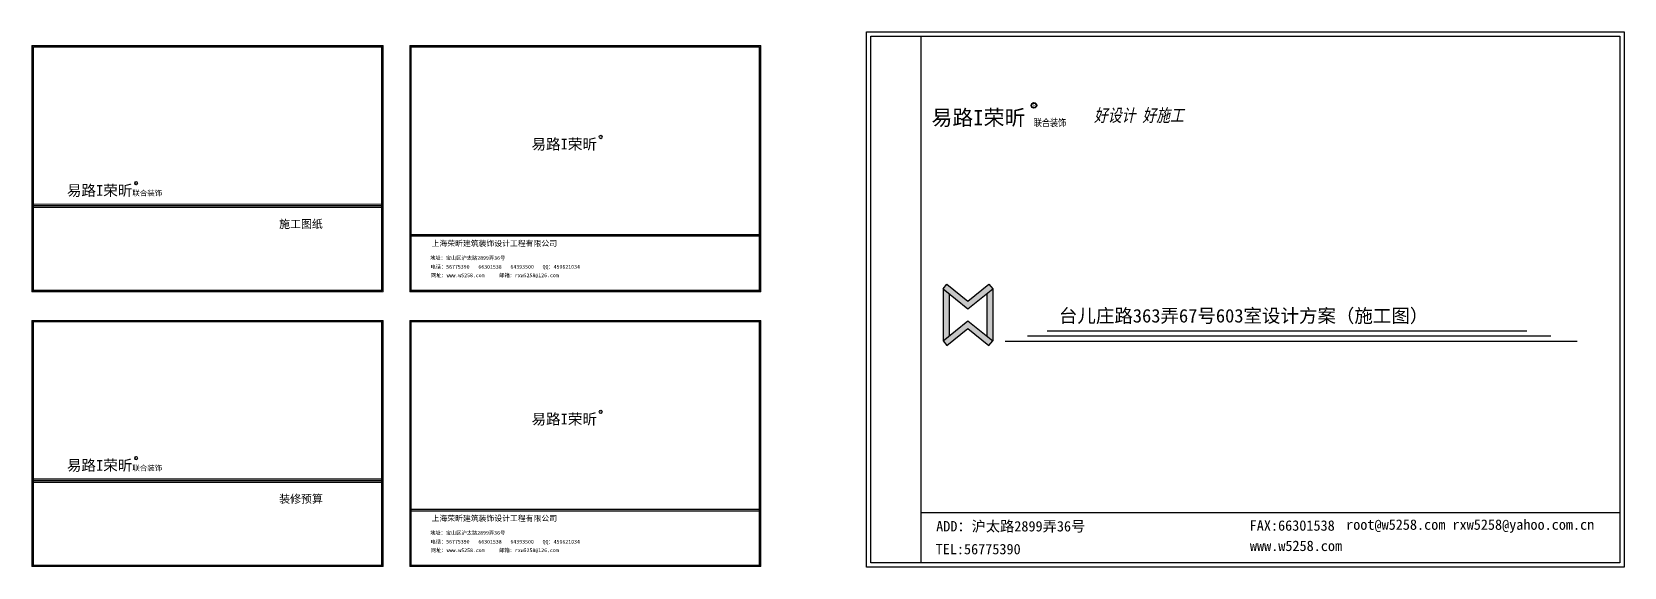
# Model space of a CAD drawing. Header units: millimetres. Extents: x -58733 to 427521, y -235734 to 553534.
# Drawn here: x -58733 to 968, y -216396 to -196307 of the extents above; entities that cross this region are included whole.
import ezdxf

# ---------------------------------------------------------------- set-up
doc = ezdxf.new("R2010")
doc.units = ezdxf.units.MM
doc.layers.add('图框', color=251, linetype='Continuous')
doc.layers.add('目录文字', color=8, linetype='Continuous')
doc.styles.add('-仿宋_GB2312', font='simsun.ttc', dxfattribs={"width": 0.8})
doc.styles.get("Standard").update_dxf_attribs({"font": 'simsun.ttc'})
doc.styles.add('YQ_DIM', font='SUPEROS.SHX', dxfattribs={"width": 0.8, "bigfont": 'HZDX.SHX'})
doc.styles.add('黑体', font='simhei.ttf')

msp = doc.modelspace()

# ---------------------------------------------------------------- hatches: boundary and pattern name
at = {"lineweight": 13}
h = msp.add_hatch(color=7, dxfattribs=at)
h.paths.add_polyline_path([(-37470.5, -200251.4, 1), (-37339.8, -200251.4, 1)])
h.paths.add_polyline_path([(-37347.7, -200251.4, -1), (-37462.6, -200251.4, -1)], flags=16)
h.paths.add_polyline_path([(-37460.2, -200176.8), (-37348.9, -200176.8), (-37348.9, -200326.8), (-37460.2, -200326.8)], flags=9)
h = msp.add_hatch(color=7, dxfattribs=at)
h.paths.add_polyline_path([(-37470.5, -200251.4, 1), (-37339.8, -200251.4, 1)])
h.paths.add_polyline_path([(-37347.7, -200251.4, -1), (-37462.6, -200251.4, -1)], flags=16)
h = msp.add_hatch(color=7, dxfattribs=at)
h.paths.add_polyline_path([(-54890.3, -201988, 1), (-54759.7, -201988, 1)])
h.paths.add_polyline_path([(-54767.6, -201988, -1), (-54882.5, -201988, -1)], flags=16)
h.paths.add_polyline_path([(-54880.1, -201913.4), (-54768.8, -201913.4), (-54768.8, -202063.4), (-54880.1, -202063.4)], flags=9)
h = msp.add_hatch(color=7, dxfattribs=at)
h.paths.add_polyline_path([(-54890.3, -201988, 1), (-54759.7, -201988, 1)])
h.paths.add_polyline_path([(-54767.6, -201988, -1), (-54882.5, -201988, -1)], flags=16)
h = msp.add_hatch(color=8)
h.paths.add_polyline_path([(-23635.8, -206705.8), (-22706.8, -205949.3), (-22846.9, -205777.2), (-23635.8, -206419.6), (-24424.6, -205777.2), (-24564.7, -205949.3)])
h.paths.add_polyline_path([(-23635.8, -207435.7), (-22846.9, -208078.1), (-22706.8, -207906.1), (-23635.8, -207149.6), (-24564.7, -207906.1), (-24424.6, -208078.1)])
h = msp.add_hatch(color=8)
h.paths.add_polyline_path([(-24342.8, -206130), (-24564.7, -205949.3), (-24564.7, -207906.1), (-24342.8, -207725.4)])
h.paths.add_polyline_path([(-22706.8, -205949.3), (-22928.7, -206130), (-22928.7, -207725.4), (-22706.8, -207906.1)])
h = msp.add_hatch(color=7, dxfattribs=at)
h.paths.add_polyline_path([(-37470.5, -210566.9, 1), (-37339.8, -210566.9, 1)])
h.paths.add_polyline_path([(-37347.7, -210566.9, -1), (-37462.6, -210566.9, -1)], flags=16)
h.paths.add_polyline_path([(-37460.2, -210492.4), (-37348.9, -210492.4), (-37348.9, -210642.4), (-37460.2, -210642.4)], flags=9)
h = msp.add_hatch(color=7, dxfattribs=at)
h.paths.add_polyline_path([(-37470.5, -210566.9, 1), (-37339.8, -210566.9, 1)])
h.paths.add_polyline_path([(-37347.7, -210566.9, -1), (-37462.6, -210566.9, -1)], flags=16)
h = msp.add_hatch(color=7, dxfattribs=at)
h.paths.add_polyline_path([(-54890.3, -212303.6, 1), (-54759.7, -212303.6, 1)])
h.paths.add_polyline_path([(-54767.6, -212303.6, -1), (-54882.5, -212303.6, -1)], flags=16)
h.paths.add_polyline_path([(-54880.1, -212229), (-54768.8, -212229), (-54768.8, -212379), (-54880.1, -212379)], flags=9)
h = msp.add_hatch(color=7, dxfattribs=at)
h.paths.add_polyline_path([(-54890.3, -212303.6, 1), (-54759.7, -212303.6, 1)])
h.paths.add_polyline_path([(-54767.6, -212303.6, -1), (-54882.5, -212303.6, -1)], flags=16)
at = {"layer": '目录文字'}
h = msp.add_hatch(color=8, dxfattribs=at)
edge = h.paths.add_edge_path()
edge.add_ellipse((-21160.2, -199067.7), major_axis=(-0.8, 102.7), ratio=1, start_angle=89.55701, end_angle=269.55701)
edge.add_ellipse((-21160.2, -199067.7), major_axis=(-0.6, 102.7), ratio=1, start_angle=269.662637, end_angle=449.662637)
edge = h.paths.add_edge_path(flags=16)
edge.add_ellipse((-21160.2, -199067.7), major_axis=(0, 87), ratio=1, start_angle=90.032088, end_angle=270.032088, ccw=False)
edge.add_ellipse((-21160.2, -199067.7), major_axis=(0.2, 87), ratio=1, start_angle=-89.889827, end_angle=90.110173, ccw=False)
h.paths.add_polyline_path([(-21233.4, -198948.9), (-21078.1, -198948.9), (-21078.1, -199184.2), (-21233.4, -199184.2)], flags=9)
h = msp.add_hatch(color=8, dxfattribs=at)
edge = h.paths.add_edge_path()
edge.add_ellipse((-21160.2, -199067.7), major_axis=(-0.6, 102.7), ratio=1, start_angle=269.690676, end_angle=449.690676)
edge.add_ellipse((-21160.2, -199067.7), major_axis=(-0.8, 102.7), ratio=1, start_angle=89.55701, end_angle=269.55701)
edge = h.paths.add_edge_path(flags=16)
edge.add_ellipse((-21160.2, -199067.7), major_axis=(0, 87), ratio=1, start_angle=269.967912, end_angle=449.967912)
edge.add_ellipse((-21160.2, -199067.7), major_axis=(-0.2, 87), ratio=1, start_angle=89.889827, end_angle=269.889827)

# ---------------------------------------------------------------- linework, layer by layer
at = {"color": 7, "lineweight": 20}
for p, q in [((-58733.4, -202770.1), (-45565.5, -202770.1)), ((-58733.4, -202775.1), (-45565.5, -202775.1)), ((-58733.4, -202780.1), (-45565.5, -202780.1)), ((-58733.4, -202830.1), (-45565.5, -202830.1)), ((-58733.4, -202835.1), (-45565.5, -202835.1)), ((-58733.4, -202840.1), (-45565.5, -202840.1)), ((-58733.4, -202890.1), (-45565.5, -202890.1)), ((-58733.4, -202895.1), (-45565.5, -202895.1)), ((-58733.4, -202900.1), (-45565.5, -202900.1)), ((-44566.4, -203908.6), (-31398.4, -203908.6)), ((-44566.4, -203913.6), (-31398.4, -203913.6)), ((-44566.4, -203918.6), (-31398.4, -203918.6)), ((-44566.4, -203968.6), (-31398.4, -203968.6)), ((-44566.4, -203973.6), (-31398.4, -203973.6)), ((-44566.4, -203978.6), (-31398.4, -203978.6)), ((-58733.4, -213085.6), (-45565.5, -213085.6)), ((-58733.4, -213090.6), (-45565.5, -213090.6)), ((-58733.4, -213095.6), (-45565.5, -213095.6)), ((-58733.4, -213145.6), (-45565.5, -213145.6)), ((-58733.4, -213150.6), (-45565.5, -213150.6)), ((-58733.4, -213155.6), (-45565.5, -213155.6)), ((-58733.4, -213205.6), (-45565.5, -213205.6)), ((-58733.4, -213210.6), (-45565.5, -213210.6)), ((-58733.4, -213215.6), (-45565.5, -213215.6)), ((-44566.4, -214224.2), (-31398.4, -214224.2)), ((-44566.4, -214229.2), (-31398.4, -214229.2)), ((-44566.4, -214234.2), (-31398.4, -214234.2)), ((-44566.4, -214284.2), (-31398.4, -214284.2)), ((-44566.4, -214289.2), (-31398.4, -214289.2)), ((-44566.4, -214294.2), (-31398.4, -214294.2))]:
    msp.add_line(p, q, dxfattribs=at)
at = {"color": 8}
for p, q in [((-24564.7, -205949.3), (-24424.6, -205777.2)), ((-24564.7, -205949.3), (-24564.7, -207906.1)), ((-24564.7, -205949.3), (-23635.8, -206705.8)), ((-24424.6, -205777.2), (-23635.8, -206419.6)), ((-23635.8, -206419.6), (-22846.9, -205777.2)), ((-23635.8, -206705.8), (-22706.8, -205949.3)), ((-22846.9, -205777.2), (-22706.8, -205949.3)), ((-22706.8, -205949.3), (-22706.8, -207906.1)), ((-24342.8, -206130), (-24342.8, -207725.4)), ((-22928.7, -206130), (-22928.7, -207725.4)), ((-24564.7, -207906.1), (-23635.8, -207149.6)), ((-23635.8, -207149.6), (-22706.8, -207906.1)), ((-24424.6, -208078.1), (-23635.8, -207435.7)), ((-23635.8, -207435.7), (-22846.9, -208078.1)), ((-21403.4, -207719), (-1785.3, -207719)), ((-20662.6, -207529), (-2681.3, -207529)), ((-24564.7, -207906.1), (-24424.6, -208078.1)), ((-22846.9, -208078.1), (-22706.8, -207906.1)), ((-22239.9, -207909), (-793.6, -207909))]:
    msp.add_line(p, q, dxfattribs=at)
at = {"color": 0, "lineweight": 13}
for points in [[(-58733.4, -196817.8), (-58733.4, -206059.5), (-45565.5, -206059.5), (-45565.5, -196817.8)], [(-58703.4, -196847.8), (-58703.4, -206029.5), (-45595.5, -206029.5), (-45595.5, -196847.8)], [(-58673.4, -196877.8), (-58673.4, -205999.5), (-45625.5, -205999.5), (-45625.5, -196877.8)], [(-44566.4, -196817.8), (-44566.4, -206059.5), (-31398.4, -206059.5), (-31398.4, -196817.8)], [(-44536.4, -196847.8), (-44536.4, -206029.5), (-31428.4, -206029.5), (-31428.4, -196847.8)], [(-44506.4, -196877.8), (-44506.4, -205999.5), (-31458.4, -205999.5), (-31458.4, -196877.8)], [(-58733.4, -207133.4), (-58733.4, -216375.1), (-45565.5, -216375.1), (-45565.5, -207133.4)], [(-58703.4, -207163.4), (-58703.4, -216345.1), (-45595.5, -216345.1), (-45595.5, -207163.4)], [(-44566.4, -207133.4), (-44566.4, -216375.1), (-31398.4, -216375.1), (-31398.4, -207133.4)], [(-44536.4, -207163.4), (-44536.4, -216345.1), (-31428.4, -216345.1), (-31428.4, -207163.4)], [(-58673.4, -207193.4), (-58673.4, -216315.1), (-45625.5, -216315.1), (-45625.5, -207193.4)], [(-44506.4, -207193.4), (-44506.4, -216315.1), (-31458.4, -216315.1), (-31458.4, -207193.4)]]:
    msp.add_lwpolyline(points, close=True, dxfattribs=at)
at = {"color": 8, "const_width": 47.5}
for points in [[(-25395.6, -196468.3), (-25395.6, -216234.6)], [(-25395.6, -214355.2), (806.7, -214355.2)]]:
    msp.add_lwpolyline(points, dxfattribs=at)
at = {"color": 7, "lineweight": 13}
for centre, radius in [((-37405.1, -200251.4), 65.3), ((-37405.1, -200251.4), 57.4), ((-54825, -201988), 65.3), ((-54825, -201988), 57.4), ((-37405.1, -210566.9), 65.3), ((-37405.1, -210566.9), 57.4), ((-54825, -212303.6), 65.3), ((-54825, -212303.6), 57.4)]:
    msp.add_circle(centre, radius, dxfattribs=at)
at = {"layer": '图框', "color": 121}
msp.add_lwpolyline([(-27440.9, -196306.8), (968.2, -196306.8), (968.2, -216396.1), (-27440.9, -216396.1)], close=True, dxfattribs=at)
at = {"layer": '图框', "color": 8}
msp.add_lwpolyline([(-27279.4, -196468.3), (806.7, -196468.3), (806.7, -216234.6), (-27279.4, -216234.6)], close=True, dxfattribs=at)
at = {"layer": '目录文字', "color": 8}
for major_axis, start_param, end_param in [((0.2, 102.7), 1.5748168, 7.8580021), ((1.4, 87), 1.5714078, 7.8545931)]:
    msp.add_ellipse((-21160.2, -199067.7, 0), major_axis=major_axis, ratio=1, start_param=start_param, end_param=end_param, dxfattribs=at)

# ---------------------------------------------------------------- texts
at = {"color": 251, "lineweight": 13, "attachment_point": 1}
for s, insert, char_height, width in [('{\\fSimHei|b0|i0|c134|p2;\\H1.333x;\\C7;易路I荣昕}', (-40000.2, -200322.3), 300, 9393.508), ('{\\fSimHei|b0|i0|c134|p49;\\C7;R}', (-37435.5, -200201.8), 100, 616.116), ('{\\fSimHei|b0|i0|c134|p2;\\H1.333x;\\C7;易路I荣昕\\H0.5001x;联合装饰}', (-57420.1, -202058.9), 300, 9393.508), ('{\\fSimHei|b0|i0|c134|p49;\\C7;R}', (-54855.4, -201938.4), 100, 616.116), ('{\\fSimHei|b0|i0|c134|p2;\\C7;施工图纸}', (-49460.4, -203369.2), 300, 2614.371), ('{\\fSimHei|b0|i0|c134|p2;\\C7;上海荣昕建筑装饰设计工程有限公司}', (-43745.6, -204141.5), 210, 6106.696), ('{\\fSimSun|b0|i0|c134|p2;\\C7;地址：宝山区沪太路2899弄36号}', (-43798.9, -204721.8), 140, 4362.065), ('{\\fSimSun|b0|i0|c134|p2;\\C7;电话：56775390   66301538   64393500   QQ：450621034}', (-43786.1, -205054.9), 140, 5579.403), ('{\\fSimSun|b0|i0|c134|p2;\\C7;网址：www.w5258.com     邮箱：rxw5258@126.com}', (-43769.3, -205375), 140, 5579.403), ('{\\fSimHei|b0|i0|c134|p2;\\H1.333x;\\C7;易路I荣昕}', (-40000.2, -210637.8), 300, 9393.508), ('{\\fSimHei|b0|i0|c134|p49;\\C7;R}', (-37435.5, -210517.4), 100, 616.116), ('{\\fSimHei|b0|i0|c134|p2;\\H1.333x;\\C7;易路I荣昕\\H0.5001x;联合装饰}', (-57420.1, -212374.5), 300, 9393.508), ('{\\fSimHei|b0|i0|c134|p49;\\C7;R}', (-54855.4, -212254), 100, 616.116), ('{\\fSimHei|b0|i0|c134|p2;\\C7;装修预算}', (-49460.4, -213684.8), 300, 2614.371), ('{\\fSimHei|b0|i0|c134|p2;\\C7;上海荣昕建筑装饰设计工程有限公司}', (-43745.6, -214457.1), 210, 6106.696), ('{\\fSimSun|b0|i0|c134|p2;\\C7;地址：宝山区沪太路2899弄36号}', (-43798.9, -215037.4), 140, 4362.065), ('{\\fSimSun|b0|i0|c134|p2;\\C7;电话：56775390   66301538   64393500   QQ：450621034}', (-43786.1, -215370.5), 140, 5579.403), ('{\\fSimSun|b0|i0|c134|p2;\\C7;网址：www.w5258.com     邮箱：rxw5258@126.com}', (-43769.3, -215690.5), 140, 5579.403)]:
    msp.add_mtext(s, dxfattribs=dict(at, insert=insert, char_height=char_height, width=width))
at = {"layer": '目录文字', "color": 8}
for s, height, style, width, p in [('易路I荣昕', 573.99, '黑体', 0.999898, (-25003.9, -199813.4)), ('R', 156.9, 'YQ_DIM', 0.8, (-21200, -199143.1, 0)), ('联合装饰', 271.63, '-仿宋_GB2312', 0.8, (-21167, -199853.7, 0))]:
    msp.add_text(s, height=height, dxfattribs=dict(at, style=style, width=width)).set_placement(p)
at = {"layer": '目录文字', "color": 8, "style": '黑体'}
for s, height, p in [('台儿庄路363弄67号603室设计方案（施工图）', 507.957, (-20224.8, -207214.9)), ('ADD：沪太路2899弄36号', 390.736, (-24827.3, -215055.5)), ('FAX:66301538', 390.736, (-13071.9, -215027.8)), ('root@w5258.com rxw5258@yahoo.com.cn', 390.736, (-9455.9, -214993.4)), ('TEL:56775390', 390.736, (-24847.5, -215912.2)), ('www.w5258.com', 390.736, (-13063, -215789.8))]:
    msp.add_text(s, height=height, dxfattribs=at).set_placement(p)
at = {"layer": '目录文字', "color": 8, "insert": (-18907.2, -199201.5), "char_height": 475, "width": 5065.027, "attachment_point": 1, "style": '-仿宋_GB2312'}
msp.add_mtext('{\\fSimSun|b0|i1|c134|p2;好设计 好施工}', dxfattribs=at)

doc.saveas('drawing.dxf')
